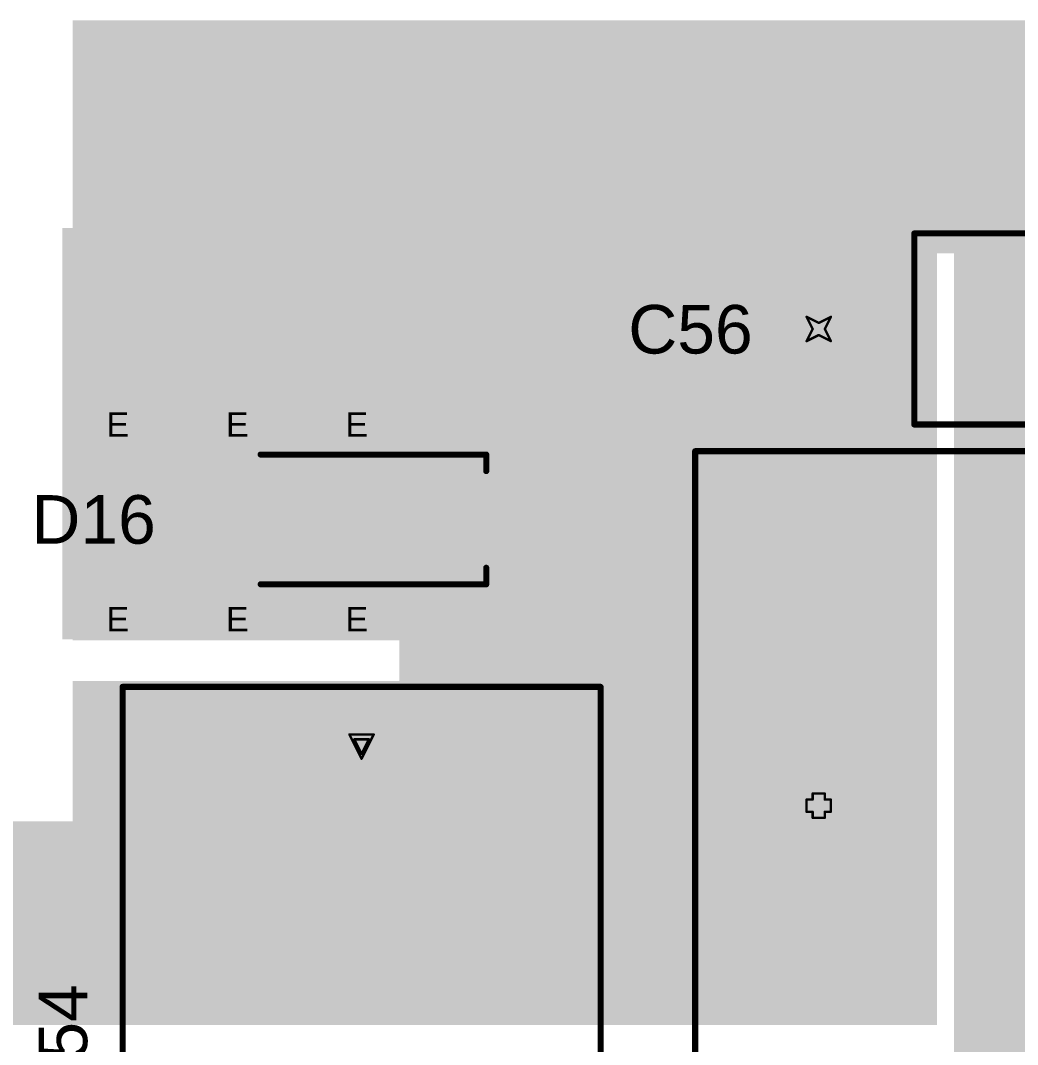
# Model space of a CAD drawing. Header units: inches. Extents: x 68 to 568, y 3 to 460.
# Drawn here: x 334.65 to 355.51, y 59.09 to 80.53 of the extents above; entities that cross this region are included whole.
import ezdxf

# ---------------------------------------------------------------- set-up
doc = ezdxf.new("R2010")
doc.units = ezdxf.units.IN
for name, color, linetype in [('Bottom Layer', 5, 'Continuous'), ('Bottom Solder', 6, 'Continuous'), ('Drill Drawing', 1, 'Continuous'), ('Layer 1', 16, 'Continuous'), ('Layer 2', 76, 'Continuous'), ('Multi-Layer', 9, 'Continuous'), ('Pad Holes', 156, 'Continuous'), ('Top Layer', 1, 'Continuous'), ('Top Overlay', 2, 'Continuous'), ('Top Paste', 8, 'Continuous'), ('Top Solder', 216, 'Continuous'), ('Via Holes', 16, 'Continuous')]:
    doc.layers.add(name, color=color, linetype=linetype)
doc.styles.add('Arial', font='', dxfattribs={"height": 0.2})
doc.styles.get('Arial').set_extended_font_data('Arial')

# ---------------------------------------------------------------- blocks, each defined once
blk = doc.blocks.new('DE1B3RA221KN4AN01F_31')
at = {"layer": 'Bottom Layer'}
blk.add_hatch(color=5, dxfattribs=at).paths.add_polyline_path([(-5.65, 0.65), (-4.35, 0.65), (-4.35, -0.65), (-5.65, -0.65)])
h = blk.add_hatch(color=5, dxfattribs=at)
edge = h.paths.add_edge_path()
edge.add_arc((5, 0), 0.65, 0, 360)
at = {"layer": 'Bottom Solder'}
blk.add_hatch(color=6, dxfattribs=at).paths.add_polyline_path([(-5.752, 0.752), (-4.248, 0.752), (-4.248, -0.752), (-5.752, -0.752)])
h = blk.add_hatch(color=6, dxfattribs=at)
edge = h.paths.add_edge_path()
edge.add_arc((5, 0), 0.752, 0, 360)
at = {"layer": 'Layer 1'}
blk.add_hatch(color=16, dxfattribs=at).paths.add_polyline_path([(-5.65, 0.65), (-4.35, 0.65), (-4.35, -0.65), (-5.65, -0.65)])
h = blk.add_hatch(color=16, dxfattribs=at)
edge = h.paths.add_edge_path()
edge.add_arc((5, 0), 0.65, 0, 360)
at = {"layer": 'Layer 2'}
blk.add_hatch(color=76, dxfattribs=at).paths.add_polyline_path([(-5.65, 0.65), (-4.35, 0.65), (-4.35, -0.65), (-5.65, -0.65)])
h = blk.add_hatch(color=76, dxfattribs=at)
edge = h.paths.add_edge_path()
edge.add_arc((5, 0), 0.65, 0, 360)
at = {"layer": 'Multi-Layer'}
blk.add_hatch(color=9, dxfattribs=at).paths.add_polyline_path([(-5.65, 0.65), (-4.35, 0.65), (-4.35, -0.65), (-5.65, -0.65)])
h = blk.add_hatch(color=9, dxfattribs=at)
edge = h.paths.add_edge_path()
edge.add_arc((5, 0), 0.65, 0, 360)
at = {"layer": 'Pad Holes'}
h = blk.add_hatch(color=7, dxfattribs=at)
edge = h.paths.add_edge_path()
edge.add_arc((-5, 0), 0.4, 0, 360)
h = blk.add_hatch(color=7, dxfattribs=at)
edge = h.paths.add_edge_path()
edge.add_arc((5, 0), 0.4, 0, 360)
at = {"layer": 'Top Layer'}
blk.add_hatch(color=1, dxfattribs=at).paths.add_polyline_path([(-5.65, 0.65), (-4.35, 0.65), (-4.35, -0.65), (-5.65, -0.65)])
h = blk.add_hatch(color=1, dxfattribs=at)
edge = h.paths.add_edge_path()
edge.add_arc((5, 0), 0.65, 0, 360)
at = {"layer": 'Top Solder'}
blk.add_hatch(color=216, dxfattribs=at).paths.add_polyline_path([(-5.752, 0.752), (-4.248, 0.752), (-4.248, -0.752), (-5.752, -0.752)])
h = blk.add_hatch(color=216, dxfattribs=at)
edge = h.paths.add_edge_path()
edge.add_arc((5, 0), 0.752, 0, 360)
at = {"layer": 'Top Overlay'}
for points in [[(-3, 2, 0.127, 0.127, 0), (3, 2, 0.127, 0.127, 0)], [(-3, -2, 0.127, 0.127, 0), (-3, 2, 0.127, 0.127, 0)], [(3, -2, 0.127, 0.127, 0), (3, 2, 0.127, 0.127, 0)], [(-3, -2, 0.127, 0.127, 0), (3, -2, 0.127, 0.127, 0)]]:
    blk.add_lwpolyline(points, format="xyseb", dxfattribs=at)
for points in [[(-3.032, 2, 0.0635, 0.0635, 1), (-2.968, 2, 0.0635, 0.0635, 1)], [(-3.032, 2, 0.0635, 0.0635, 1), (-2.968, 2, 0.0635, 0.0635, 1)], [(2.968, 2, 0.0635, 0.0635, 1), (3.032, 2, 0.0635, 0.0635, 1)], [(2.968, 2, 0.0635, 0.0635, 1), (3.032, 2, 0.0635, 0.0635, 1)], [(-3.032, -2, 0.0635, 0.0635, 1), (-2.968, -2, 0.0635, 0.0635, 1)], [(-3.032, -2, 0.0635, 0.0635, 1), (-2.968, -2, 0.0635, 0.0635, 1)], [(2.968, -2, 0.0635, 0.0635, 1), (3.032, -2, 0.0635, 0.0635, 1)], [(2.968, -2, 0.0635, 0.0635, 1), (3.032, -2, 0.0635, 0.0635, 1)]]:
    blk.add_lwpolyline(points, format="xyseb", close=True, dxfattribs=at)
blk = doc.blocks.new('890324024005_36')
at = {"layer": 'Bottom Layer'}
blk.add_hatch(color=5, dxfattribs=at).paths.add_polyline_path([(-7.15, 0.9), (-5.35, 0.9), (-5.35, -0.9), (-7.15, -0.9)])
h = blk.add_hatch(color=5, dxfattribs=at)
edge = h.paths.add_edge_path()
edge.add_arc((6.25, 0), 0.9, 0, 360)
at = {"layer": 'Bottom Solder'}
blk.add_hatch(color=6, dxfattribs=at).paths.add_polyline_path([(-7.252, 1.002), (-5.248, 1.002), (-5.248, -1.002), (-7.252, -1.002)])
h = blk.add_hatch(color=6, dxfattribs=at)
edge = h.paths.add_edge_path()
edge.add_arc((6.25, 0), 1.002, 0, 360)
at = {"layer": 'Layer 1'}
blk.add_hatch(color=16, dxfattribs=at).paths.add_polyline_path([(-7.15, 0.9), (-5.35, 0.9), (-5.35, -0.9), (-7.15, -0.9)])
h = blk.add_hatch(color=16, dxfattribs=at)
edge = h.paths.add_edge_path()
edge.add_arc((6.25, 0), 0.9, 0, 360)
at = {"layer": 'Layer 2'}
blk.add_hatch(color=76, dxfattribs=at).paths.add_polyline_path([(-7.15, 0.9), (-5.35, 0.9), (-5.35, -0.9), (-7.15, -0.9)])
h = blk.add_hatch(color=76, dxfattribs=at)
edge = h.paths.add_edge_path()
edge.add_arc((6.25, 0), 0.9, 0, 360)
at = {"layer": 'Multi-Layer'}
blk.add_hatch(color=9, dxfattribs=at).paths.add_polyline_path([(-7.15, 0.9), (-5.35, 0.9), (-5.35, -0.9), (-7.15, -0.9)])
h = blk.add_hatch(color=9, dxfattribs=at)
edge = h.paths.add_edge_path()
edge.add_arc((6.25, 0), 0.9, 0, 360)
at = {"layer": 'Pad Holes'}
h = blk.add_hatch(color=7, dxfattribs=at)
edge = h.paths.add_edge_path()
edge.add_arc((-6.25, 0), 0.46, 0, 360)
h = blk.add_hatch(color=7, dxfattribs=at)
edge = h.paths.add_edge_path()
edge.add_arc((6.25, 0), 0.46, 0, 360)
at = {"layer": 'Top Layer'}
blk.add_hatch(color=1, dxfattribs=at).paths.add_polyline_path([(-7.15, 0.9), (-5.35, 0.9), (-5.35, -0.9), (-7.15, -0.9)])
h = blk.add_hatch(color=1, dxfattribs=at)
edge = h.paths.add_edge_path()
edge.add_arc((6.25, 0), 0.9, 0, 360)
at = {"layer": 'Top Solder'}
blk.add_hatch(color=216, dxfattribs=at).paths.add_polyline_path([(-7.252, 1.002), (-5.248, 1.002), (-5.248, -1.002), (-7.252, -1.002)])
h = blk.add_hatch(color=216, dxfattribs=at)
edge = h.paths.add_edge_path()
edge.add_arc((6.25, 0), 1.002, 0, 360)
at = {"layer": 'Top Overlay'}
for points in [[(7.5, 5, 0.127, 0.127, 0), (-7.5, 5, 0.127, 0.127, 0)], [(-7.5, -5, 0.127, 0.127, 0), (-7.5, 5, 0.127, 0.127, 0)], [(7.5, -5, 0.127, 0.127, 0), (7.5, 5, 0.127, 0.127, 0)], [(7.5, -5, 0.127, 0.127, 0), (-7.5, -5, 0.127, 0.127, 0)]]:
    blk.add_lwpolyline(points, format="xyseb", dxfattribs=at)
for points in [[(-7.532, 5, 0.0635, 0.0635, 1), (-7.468, 5, 0.0635, 0.0635, 1)], [(-7.532, 5, 0.0635, 0.0635, 1), (-7.468, 5, 0.0635, 0.0635, 1)], [(7.468, 5, 0.0635, 0.0635, 1), (7.532, 5, 0.0635, 0.0635, 1)], [(7.468, 5, 0.0635, 0.0635, 1), (7.532, 5, 0.0635, 0.0635, 1)], [(-7.532, -5, 0.0635, 0.0635, 1), (-7.468, -5, 0.0635, 0.0635, 1)], [(-7.532, -5, 0.0635, 0.0635, 1), (-7.468, -5, 0.0635, 0.0635, 1)], [(7.468, -5, 0.0635, 0.0635, 1), (7.532, -5, 0.0635, 0.0635, 1)], [(7.468, -5, 0.0635, 0.0635, 1), (7.532, -5, 0.0635, 0.0635, 1)]]:
    blk.add_lwpolyline(points, format="xyseb", close=True, dxfattribs=at)
blk = doc.blocks.new('SMA_41')
at = {"layer": 'Top Layer'}
for points in [[(-3.25, 0.85), (-0.75, 0.85), (-0.75, -0.85), (-3.25, -0.85)], [(0.75, 0.85), (3.25, 0.85), (3.25, -0.85), (0.75, -0.85)]]:
    blk.add_hatch(color=1, dxfattribs=at).paths.add_polyline_path(points)
at = {"layer": 'Top Overlay'}
for points in [[(-4.445, -1.422), (-3.278, -1.422), (-3.278, 1.422), (-4.445, 1.422)], [(-3.3, 0.924), (-2.596, 0.924), (-2.596, 1.422), (-3.3, 1.422)], [(-3.3, -1.422), (-2.596, -1.422), (-2.596, -0.924), (-3.3, -0.924)]]:
    blk.add_hatch(color=2, dxfattribs=at).paths.add_polyline_path(points)
at = {"layer": 'Top Paste'}
for points in [[(-3.25, 0.85), (-0.75, 0.85), (-0.75, -0.85), (-3.25, -0.85)], [(0.75, 0.85), (3.25, 0.85), (3.25, -0.85), (0.75, -0.85)]]:
    blk.add_hatch(color=8, dxfattribs=at).paths.add_polyline_path(points)
at = {"layer": 'Top Solder'}
for points in [[(-3.352, 0.952), (-0.648, 0.952), (-0.648, -0.952), (-3.352, -0.952)], [(0.648, 0.952), (3.352, 0.952), (3.352, -0.952), (0.648, -0.952)]]:
    blk.add_hatch(color=216, dxfattribs=at).paths.add_polyline_path(points)
at = {"layer": 'Top Overlay'}
for points in [[(-2.658, 1.358, 0.127, 0.127, 0), (2.061, 1.358, 0.127, 0.127, 0)], [(2.061, 1.012, 0.127, 0.127, 0), (2.061, 1.358, 0.127, 0.127, 0)], [(2.061, -1.358, 0.127, 0.127, 0), (2.061, -1.012, 0.127, 0.127, 0)], [(-2.658, -1.358, 0.127, 0.127, 0), (2.061, -1.358, 0.127, 0.127, 0)]]:
    blk.add_lwpolyline(points, format="xyseb", dxfattribs=at)
for points in [[(-2.69, 1.358, 0.0635, 0.0635, 1), (-2.626, 1.358, 0.0635, 0.0635, 1)], [(2.029, 1.358, 0.0635, 0.0635, 1), (2.093, 1.358, 0.0635, 0.0635, 1)], [(2.029, 1.358, 0.0635, 0.0635, 1), (2.093, 1.358, 0.0635, 0.0635, 1)], [(2.029, 1.012, 0.0635, 0.0635, 1), (2.093, 1.012, 0.0635, 0.0635, 1)], [(2.029, -1.012, 0.0635, 0.0635, 1), (2.093, -1.012, 0.0635, 0.0635, 1)], [(-2.69, -1.358, 0.0635, 0.0635, 1), (-2.626, -1.358, 0.0635, 0.0635, 1)], [(2.029, -1.358, 0.0635, 0.0635, 1), (2.093, -1.358, 0.0635, 0.0635, 1)], [(2.029, -1.358, 0.0635, 0.0635, 1), (2.093, -1.358, 0.0635, 0.0635, 1)]]:
    blk.add_lwpolyline(points, format="xyseb", close=True, dxfattribs=at)
blk = doc.blocks.new('744824310_46')
at = {"layer": 'Bottom Layer'}
h = blk.add_hatch(color=5, dxfattribs=at)
edge = h.paths.add_edge_path()
edge.add_arc((-5, 6), 1.25, 0, 360)
h = blk.add_hatch(color=5, dxfattribs=at)
edge = h.paths.add_edge_path()
edge.add_arc((5, 6), 1.25, 0, 360)
h = blk.add_hatch(color=5, dxfattribs=at)
edge = h.paths.add_edge_path()
edge.add_arc((-5, -6), 1.25, 0, 360)
h = blk.add_hatch(color=5, dxfattribs=at)
edge = h.paths.add_edge_path()
edge.add_arc((5, -6), 1.25, 0, 360)
at = {"layer": 'Bottom Solder'}
h = blk.add_hatch(color=6, dxfattribs=at)
edge = h.paths.add_edge_path()
edge.add_arc((-5, 6), 1.3516, 0, 360)
h = blk.add_hatch(color=6, dxfattribs=at)
edge = h.paths.add_edge_path()
edge.add_arc((5, 6), 1.3516, 0, 360)
h = blk.add_hatch(color=6, dxfattribs=at)
edge = h.paths.add_edge_path()
edge.add_arc((-5, -6), 1.3516, 0, 360)
h = blk.add_hatch(color=6, dxfattribs=at)
edge = h.paths.add_edge_path()
edge.add_arc((5, -6), 1.3516, 0, 360)
at = {"layer": 'Layer 1'}
h = blk.add_hatch(color=16, dxfattribs=at)
edge = h.paths.add_edge_path()
edge.add_arc((-5, 6), 1.25, 0, 360)
h = blk.add_hatch(color=16, dxfattribs=at)
edge = h.paths.add_edge_path()
edge.add_arc((5, 6), 1.25, 0, 360)
h = blk.add_hatch(color=16, dxfattribs=at)
edge = h.paths.add_edge_path()
edge.add_arc((-5, -6), 1.25, 0, 360)
h = blk.add_hatch(color=16, dxfattribs=at)
edge = h.paths.add_edge_path()
edge.add_arc((5, -6), 1.25, 0, 360)
at = {"layer": 'Layer 2'}
h = blk.add_hatch(color=76, dxfattribs=at)
edge = h.paths.add_edge_path()
edge.add_arc((-5, 6), 1.25, 0, 360)
h = blk.add_hatch(color=76, dxfattribs=at)
edge = h.paths.add_edge_path()
edge.add_arc((5, 6), 1.25, 0, 360)
h = blk.add_hatch(color=76, dxfattribs=at)
edge = h.paths.add_edge_path()
edge.add_arc((-5, -6), 1.25, 0, 360)
h = blk.add_hatch(color=76, dxfattribs=at)
edge = h.paths.add_edge_path()
edge.add_arc((5, -6), 1.25, 0, 360)
at = {"layer": 'Multi-Layer'}
h = blk.add_hatch(color=9, dxfattribs=at)
edge = h.paths.add_edge_path()
edge.add_arc((-5, 6), 1.25, 0, 360)
h = blk.add_hatch(color=9, dxfattribs=at)
edge = h.paths.add_edge_path()
edge.add_arc((5, 6), 1.25, 0, 360)
h = blk.add_hatch(color=9, dxfattribs=at)
edge = h.paths.add_edge_path()
edge.add_arc((-5, -6), 1.25, 0, 360)
h = blk.add_hatch(color=9, dxfattribs=at)
edge = h.paths.add_edge_path()
edge.add_arc((5, -6), 1.25, 0, 360)
at = {"layer": 'Pad Holes'}
h = blk.add_hatch(color=7, dxfattribs=at)
edge = h.paths.add_edge_path()
edge.add_arc((-5, 6), 0.65, 0, 360)
h = blk.add_hatch(color=7, dxfattribs=at)
edge = h.paths.add_edge_path()
edge.add_arc((5, 6), 0.65, 0, 360)
h = blk.add_hatch(color=7, dxfattribs=at)
edge = h.paths.add_edge_path()
edge.add_arc((-5, -6), 0.65, 0, 360)
h = blk.add_hatch(color=7, dxfattribs=at)
edge = h.paths.add_edge_path()
edge.add_arc((5, -6), 0.65, 0, 360)
at = {"layer": 'Top Layer'}
h = blk.add_hatch(color=1, dxfattribs=at)
edge = h.paths.add_edge_path()
edge.add_arc((-5, 6), 1.25, 0, 360)
h = blk.add_hatch(color=1, dxfattribs=at)
edge = h.paths.add_edge_path()
edge.add_arc((5, 6), 1.25, 0, 360)
h = blk.add_hatch(color=1, dxfattribs=at)
edge = h.paths.add_edge_path()
edge.add_arc((-5, -6), 1.25, 0, 360)
h = blk.add_hatch(color=1, dxfattribs=at)
edge = h.paths.add_edge_path()
edge.add_arc((5, -6), 1.25, 0, 360)
at = {"layer": 'Top Solder'}
h = blk.add_hatch(color=216, dxfattribs=at)
edge = h.paths.add_edge_path()
edge.add_arc((-5, 6), 1.3516, 0, 360)
h = blk.add_hatch(color=216, dxfattribs=at)
edge = h.paths.add_edge_path()
edge.add_arc((5, 6), 1.3516, 0, 360)
h = blk.add_hatch(color=216, dxfattribs=at)
edge = h.paths.add_edge_path()
edge.add_arc((-5, -6), 1.3516, 0, 360)
h = blk.add_hatch(color=216, dxfattribs=at)
edge = h.paths.add_edge_path()
edge.add_arc((5, -6), 1.3516, 0, 360)
at = {"layer": 'Top Overlay'}
for points in [[(-12.446, 8.5852, 0.127, 0.127, 0), (-12.446, -8.5344, 0.127, 0.127, 0)], [(-12.446, 8.5852, 0.127, 0.127, 0), (12.4206, 8.5852, 0.127, 0.127, 0)], [(12.4206, 8.5852, 0.127, 0.127, 0), (12.4206, -8.5344, 0.127, 0.127, 0)], [(-12.446, -8.5344, 0.127, 0.127, 0), (12.4206, -8.5344, 0.127, 0.127, 0)]]:
    blk.add_lwpolyline(points, format="xyseb", dxfattribs=at)
for points in [[(-12.47775, 8.5852, 0.0635, 0.0635, 1), (-12.41425, 8.5852, 0.0635, 0.0635, 1)], [(-12.47775, 8.5852, 0.0635, 0.0635, 1), (-12.41425, 8.5852, 0.0635, 0.0635, 1)], [(12.38885, 8.5852, 0.0635, 0.0635, 1), (12.45235, 8.5852, 0.0635, 0.0635, 1)], [(12.38885, 8.5852, 0.0635, 0.0635, 1), (12.45235, 8.5852, 0.0635, 0.0635, 1)], [(-12.47775, -8.5344, 0.0635, 0.0635, 1), (-12.41425, -8.5344, 0.0635, 0.0635, 1)], [(-12.47775, -8.5344, 0.0635, 0.0635, 1), (-12.41425, -8.5344, 0.0635, 0.0635, 1)], [(12.38885, -8.5344, 0.0635, 0.0635, 1), (12.45235, -8.5344, 0.0635, 0.0635, 1)], [(12.38885, -8.5344, 0.0635, 0.0635, 1), (12.45235, -8.5344, 0.0635, 0.0635, 1)]]:
    blk.add_lwpolyline(points, format="xyseb", close=True, dxfattribs=at)
at = {"layer": 'Top Overlay', "style": 'Arial'}
blk.add_text('1', height=1, dxfattribs=at).set_placement((-7.0866, -6.5024))

msp = doc.modelspace()

# ---------------------------------------------------------------- hatches: boundary and pattern name
at = {"layer": 'Bottom Layer'}
for points in [[(359.791, 37.478), (335.737, 37.478), (335.737, 50.559), (343.713, 50.559), (343.713, 42.202), (354.178, 42.202), (354.178, 75.654), (343.713, 75.654), (343.713, 67.552), (335.737, 67.552), (335.737, 80.531), (359.791, 80.531)], [(353.085, 59.5), (329.463, 59.5), (329.463, 63.768), (335.737, 63.768), (335.737, 66.701), (345.846, 66.701), (345.846, 74.969), (353.085, 74.969)]]:
    msp.add_hatch(color=5, dxfattribs=at).paths.add_polyline_path(points)
h = msp.add_hatch(color=5, dxfattribs=at)
edge = h.paths.add_edge_path()
edge.add_arc((336.666, 72.124), 0.3, 0, 360)
h = msp.add_hatch(color=5, dxfattribs=at)
edge = h.paths.add_edge_path()
edge.add_arc((339.166, 72.124), 0.3, 0, 360)
h = msp.add_hatch(color=5, dxfattribs=at)
edge = h.paths.add_edge_path()
edge.add_arc((341.666, 72.124), 0.3, 0, 360)
h = msp.add_hatch(color=5, dxfattribs=at)
edge = h.paths.add_edge_path()
edge.add_arc((336.666, 68.048), 0.3, 0, 360)
h = msp.add_hatch(color=5, dxfattribs=at)
edge = h.paths.add_edge_path()
edge.add_arc((339.166, 68.048), 0.3, 0, 360)
h = msp.add_hatch(color=5, dxfattribs=at)
edge = h.paths.add_edge_path()
edge.add_arc((341.666, 68.048), 0.3, 0, 360)
at = {"layer": 'Bottom Solder'}
h = msp.add_hatch(color=6, dxfattribs=at)
edge = h.paths.add_edge_path()
edge.add_arc((336.666, 72.124), 0.402, 0, 360)
h = msp.add_hatch(color=6, dxfattribs=at)
edge = h.paths.add_edge_path()
edge.add_arc((339.166, 72.124), 0.402, 0, 360)
h = msp.add_hatch(color=6, dxfattribs=at)
edge = h.paths.add_edge_path()
edge.add_arc((341.666, 72.124), 0.402, 0, 360)
h = msp.add_hatch(color=6, dxfattribs=at)
edge = h.paths.add_edge_path()
edge.add_arc((336.666, 68.048), 0.402, 0, 360)
h = msp.add_hatch(color=6, dxfattribs=at)
edge = h.paths.add_edge_path()
edge.add_arc((339.166, 68.048), 0.402, 0, 360)
h = msp.add_hatch(color=6, dxfattribs=at)
edge = h.paths.add_edge_path()
edge.add_arc((341.666, 68.048), 0.402, 0, 360)
at = {"layer": 'Layer 1'}
h = msp.add_hatch(color=16, dxfattribs=at)
edge = h.paths.add_edge_path()
edge.add_arc((336.666, 72.124), 0.3, 0, 360)
h = msp.add_hatch(color=16, dxfattribs=at)
edge = h.paths.add_edge_path()
edge.add_arc((339.166, 72.124), 0.3, 0, 360)
h = msp.add_hatch(color=16, dxfattribs=at)
edge = h.paths.add_edge_path()
edge.add_arc((341.666, 72.124), 0.3, 0, 360)
h = msp.add_hatch(color=16, dxfattribs=at)
edge = h.paths.add_edge_path()
edge.add_arc((336.666, 68.048), 0.3, 0, 360)
h = msp.add_hatch(color=16, dxfattribs=at)
edge = h.paths.add_edge_path()
edge.add_arc((339.166, 68.048), 0.3, 0, 360)
h = msp.add_hatch(color=16, dxfattribs=at)
edge = h.paths.add_edge_path()
edge.add_arc((341.666, 68.048), 0.3, 0, 360)
at = {"layer": 'Layer 2'}
h = msp.add_hatch(color=76, dxfattribs=at)
edge = h.paths.add_edge_path()
edge.add_arc((336.666, 72.124), 0.3, 0, 360)
h = msp.add_hatch(color=76, dxfattribs=at)
edge = h.paths.add_edge_path()
edge.add_arc((339.166, 72.124), 0.3, 0, 360)
h = msp.add_hatch(color=76, dxfattribs=at)
edge = h.paths.add_edge_path()
edge.add_arc((341.666, 72.124), 0.3, 0, 360)
h = msp.add_hatch(color=76, dxfattribs=at)
edge = h.paths.add_edge_path()
edge.add_arc((336.666, 68.048), 0.3, 0, 360)
h = msp.add_hatch(color=76, dxfattribs=at)
edge = h.paths.add_edge_path()
edge.add_arc((339.166, 68.048), 0.3, 0, 360)
h = msp.add_hatch(color=76, dxfattribs=at)
edge = h.paths.add_edge_path()
edge.add_arc((341.666, 68.048), 0.3, 0, 360)
at = {"layer": 'Top Layer'}
for points in [[(335.519, 67.577), (342.123, 67.577), (342.123, 76.188), (335.519, 76.188)], [(342.57, 59.5), (353.822, 59.5), (353.822, 76.188), (342.57, 76.188)], [(336.753, 59.5), (353.822, 59.5), (353.822, 66.562), (336.753, 66.562)], [(329.514, 59.5), (353.822, 59.5), (353.822, 63.768), (329.514, 63.768)]]:
    msp.add_hatch(color=1, dxfattribs=at).paths.add_polyline_path(points)
h = msp.add_hatch(color=1, dxfattribs=at)
edge = h.paths.add_edge_path()
edge.add_arc((336.666, 72.124), 0.3, 0, 360)
h = msp.add_hatch(color=1, dxfattribs=at)
edge = h.paths.add_edge_path()
edge.add_arc((339.166, 72.124), 0.3, 0, 360)
h = msp.add_hatch(color=1, dxfattribs=at)
edge = h.paths.add_edge_path()
edge.add_arc((341.666, 72.124), 0.3, 0, 360)
h = msp.add_hatch(color=1, dxfattribs=at)
edge = h.paths.add_edge_path()
edge.add_arc((336.666, 68.048), 0.3, 0, 360)
h = msp.add_hatch(color=1, dxfattribs=at)
edge = h.paths.add_edge_path()
edge.add_arc((339.166, 68.048), 0.3, 0, 360)
h = msp.add_hatch(color=1, dxfattribs=at)
edge = h.paths.add_edge_path()
edge.add_arc((341.666, 68.048), 0.3, 0, 360)
at = {"layer": 'Top Solder'}
h = msp.add_hatch(color=216, dxfattribs=at)
edge = h.paths.add_edge_path()
edge.add_arc((336.666, 72.124), 0.402, 0, 360)
h = msp.add_hatch(color=216, dxfattribs=at)
edge = h.paths.add_edge_path()
edge.add_arc((339.166, 72.124), 0.402, 0, 360)
h = msp.add_hatch(color=216, dxfattribs=at)
edge = h.paths.add_edge_path()
edge.add_arc((341.666, 72.124), 0.402, 0, 360)
h = msp.add_hatch(color=216, dxfattribs=at)
edge = h.paths.add_edge_path()
edge.add_arc((336.666, 68.048), 0.402, 0, 360)
h = msp.add_hatch(color=216, dxfattribs=at)
edge = h.paths.add_edge_path()
edge.add_arc((339.166, 68.048), 0.402, 0, 360)
h = msp.add_hatch(color=216, dxfattribs=at)
edge = h.paths.add_edge_path()
edge.add_arc((341.666, 68.048), 0.402, 0, 360)
at = {"layer": 'Via Holes'}
h = msp.add_hatch(color=7, dxfattribs=at)
edge = h.paths.add_edge_path()
edge.add_arc((336.666, 72.124), 0.15, 0, 360)
h = msp.add_hatch(color=7, dxfattribs=at)
edge = h.paths.add_edge_path()
edge.add_arc((339.166, 72.124), 0.15, 0, 360)
h = msp.add_hatch(color=7, dxfattribs=at)
edge = h.paths.add_edge_path()
edge.add_arc((341.666, 72.124), 0.15, 0, 360)
h = msp.add_hatch(color=7, dxfattribs=at)
edge = h.paths.add_edge_path()
edge.add_arc((336.666, 68.048), 0.15, 0, 360)
h = msp.add_hatch(color=7, dxfattribs=at)
edge = h.paths.add_edge_path()
edge.add_arc((339.166, 68.048), 0.15, 0, 360)
h = msp.add_hatch(color=7, dxfattribs=at)
edge = h.paths.add_edge_path()
edge.add_arc((341.666, 68.048), 0.15, 0, 360)

# ---------------------------------------------------------------- linework, layer by layer
at = {"layer": 'Drill Drawing'}
for points in [[(351.093, 74.327, 0.0508, 0.0508, 0), (351.347, 74.2, 0.0508, 0.0508, 0)], [(351.093, 74.327, 0.0508, 0.0508, 0), (351.22, 74.073, 0.0508, 0.0508, 0)], [(351.347, 74.2, 0.0508, 0.0508, 0), (351.601, 74.327, 0.0508, 0.0508, 0)], [(351.474, 74.073, 0.0508, 0.0508, 0), (351.601, 74.327, 0.0508, 0.0508, 0)], [(351.093, 73.819, 0.0508, 0.0508, 0), (351.22, 74.073, 0.0508, 0.0508, 0)], [(351.093, 73.819, 0.0508, 0.0508, 0), (351.347, 73.946, 0.0508, 0.0508, 0)], [(351.347, 73.946, 0.0508, 0.0508, 0), (351.601, 73.819, 0.0508, 0.0508, 0)], [(351.474, 74.073, 0.0508, 0.0508, 0), (351.601, 73.819, 0.0508, 0.0508, 0)], [(341.528, 65.585, 0.0508, 0.0508, 0), (342.036, 65.585, 0.0508, 0.0508, 0)], [(341.528, 65.585, 0.0508, 0.0508, 0), (341.782, 65.077, 0.0508, 0.0508, 0)], [(341.782, 65.077, 0.0508, 0.0508, 0), (342.036, 65.585, 0.0508, 0.0508, 0)], [(341.63, 65.483, 0.0508, 0.0508, 0), (341.935, 65.483, 0.0508, 0.0508, 0)], [(341.63, 65.483, 0.0508, 0.0508, 0), (341.782, 65.179, 0.0508, 0.0508, 0)], [(341.782, 65.179, 0.0508, 0.0508, 0), (341.935, 65.483, 0.0508, 0.0508, 0)], [(351.22, 64.221, 0.0508, 0.0508, 0), (351.22, 64.348, 0.0508, 0.0508, 0)], [(351.22, 64.348, 0.0508, 0.0508, 0), (351.474, 64.348, 0.0508, 0.0508, 0)], [(351.474, 64.221, 0.0508, 0.0508, 0), (351.474, 64.348, 0.0508, 0.0508, 0)], [(351.093, 63.967, 0.0508, 0.0508, 0), (351.093, 64.221, 0.0508, 0.0508, 0)], [(351.093, 64.221, 0.0508, 0.0508, 0), (351.22, 64.221, 0.0508, 0.0508, 0)], [(351.474, 64.221, 0.0508, 0.0508, 0), (351.601, 64.221, 0.0508, 0.0508, 0)], [(351.601, 63.967, 0.0508, 0.0508, 0), (351.601, 64.221, 0.0508, 0.0508, 0)], [(351.093, 63.967, 0.0508, 0.0508, 0), (351.22, 63.967, 0.0508, 0.0508, 0)], [(351.22, 63.84, 0.0508, 0.0508, 0), (351.22, 63.967, 0.0508, 0.0508, 0)], [(351.474, 63.967, 0.0508, 0.0508, 0), (351.601, 63.967, 0.0508, 0.0508, 0)], [(351.474, 63.84, 0.0508, 0.0508, 0), (351.474, 63.967, 0.0508, 0.0508, 0)], [(351.22, 63.84, 0.0508, 0.0508, 0), (351.474, 63.84, 0.0508, 0.0508, 0)]]:
    msp.add_lwpolyline(points, format="xyseb", dxfattribs=at)
for points in [[(351.08, 74.327, 0.0254, 0.0254, 1), (351.105, 74.327, 0.0254, 0.0254, 1)], [(351.08, 74.327, 0.0254, 0.0254, 1), (351.105, 74.327, 0.0254, 0.0254, 1)], [(351.334, 74.2, 0.0254, 0.0254, 1), (351.359, 74.2, 0.0254, 0.0254, 1)], [(351.334, 74.2, 0.0254, 0.0254, 1), (351.359, 74.2, 0.0254, 0.0254, 1)], [(351.588, 74.327, 0.0254, 0.0254, 1), (351.613, 74.327, 0.0254, 0.0254, 1)], [(351.588, 74.327, 0.0254, 0.0254, 1), (351.613, 74.327, 0.0254, 0.0254, 1)], [(351.207, 74.073, 0.0254, 0.0254, 1), (351.232, 74.073, 0.0254, 0.0254, 1)], [(351.207, 74.073, 0.0254, 0.0254, 1), (351.232, 74.073, 0.0254, 0.0254, 1)], [(351.334, 73.946, 0.0254, 0.0254, 1), (351.359, 73.946, 0.0254, 0.0254, 1)], [(351.334, 73.946, 0.0254, 0.0254, 1), (351.359, 73.946, 0.0254, 0.0254, 1)], [(351.461, 74.073, 0.0254, 0.0254, 1), (351.486, 74.073, 0.0254, 0.0254, 1)], [(351.461, 74.073, 0.0254, 0.0254, 1), (351.486, 74.073, 0.0254, 0.0254, 1)], [(351.08, 73.819, 0.0254, 0.0254, 1), (351.105, 73.819, 0.0254, 0.0254, 1)], [(351.08, 73.819, 0.0254, 0.0254, 1), (351.105, 73.819, 0.0254, 0.0254, 1)], [(351.588, 73.819, 0.0254, 0.0254, 1), (351.613, 73.819, 0.0254, 0.0254, 1)], [(351.588, 73.819, 0.0254, 0.0254, 1), (351.613, 73.819, 0.0254, 0.0254, 1)], [(341.515, 65.585, 0.0254, 0.0254, 1), (341.541, 65.585, 0.0254, 0.0254, 1)], [(341.515, 65.585, 0.0254, 0.0254, 1), (341.541, 65.585, 0.0254, 0.0254, 1)], [(342.023, 65.585, 0.0254, 0.0254, 1), (342.049, 65.585, 0.0254, 0.0254, 1)], [(342.023, 65.585, 0.0254, 0.0254, 1), (342.049, 65.585, 0.0254, 0.0254, 1)], [(341.617, 65.483, 0.0254, 0.0254, 1), (341.642, 65.483, 0.0254, 0.0254, 1)], [(341.617, 65.483, 0.0254, 0.0254, 1), (341.642, 65.483, 0.0254, 0.0254, 1)], [(341.922, 65.483, 0.0254, 0.0254, 1), (341.947, 65.483, 0.0254, 0.0254, 1)], [(341.922, 65.483, 0.0254, 0.0254, 1), (341.947, 65.483, 0.0254, 0.0254, 1)], [(341.769, 65.179, 0.0254, 0.0254, 1), (341.795, 65.179, 0.0254, 0.0254, 1)], [(341.769, 65.179, 0.0254, 0.0254, 1), (341.795, 65.179, 0.0254, 0.0254, 1)], [(341.769, 65.077, 0.0254, 0.0254, 1), (341.795, 65.077, 0.0254, 0.0254, 1)], [(341.769, 65.077, 0.0254, 0.0254, 1), (341.795, 65.077, 0.0254, 0.0254, 1)], [(351.207, 64.348, 0.0254, 0.0254, 1), (351.232, 64.348, 0.0254, 0.0254, 1)], [(351.207, 64.348, 0.0254, 0.0254, 1), (351.232, 64.348, 0.0254, 0.0254, 1)], [(351.461, 64.348, 0.0254, 0.0254, 1), (351.486, 64.348, 0.0254, 0.0254, 1)], [(351.461, 64.348, 0.0254, 0.0254, 1), (351.486, 64.348, 0.0254, 0.0254, 1)], [(351.08, 64.221, 0.0254, 0.0254, 1), (351.105, 64.221, 0.0254, 0.0254, 1)], [(351.08, 64.221, 0.0254, 0.0254, 1), (351.105, 64.221, 0.0254, 0.0254, 1)], [(351.207, 64.221, 0.0254, 0.0254, 1), (351.232, 64.221, 0.0254, 0.0254, 1)], [(351.207, 64.221, 0.0254, 0.0254, 1), (351.232, 64.221, 0.0254, 0.0254, 1)], [(351.461, 64.221, 0.0254, 0.0254, 1), (351.486, 64.221, 0.0254, 0.0254, 1)], [(351.461, 64.221, 0.0254, 0.0254, 1), (351.486, 64.221, 0.0254, 0.0254, 1)], [(351.588, 64.221, 0.0254, 0.0254, 1), (351.613, 64.221, 0.0254, 0.0254, 1)], [(351.588, 64.221, 0.0254, 0.0254, 1), (351.613, 64.221, 0.0254, 0.0254, 1)], [(351.08, 63.967, 0.0254, 0.0254, 1), (351.105, 63.967, 0.0254, 0.0254, 1)], [(351.08, 63.967, 0.0254, 0.0254, 1), (351.105, 63.967, 0.0254, 0.0254, 1)], [(351.207, 63.967, 0.0254, 0.0254, 1), (351.232, 63.967, 0.0254, 0.0254, 1)], [(351.207, 63.967, 0.0254, 0.0254, 1), (351.232, 63.967, 0.0254, 0.0254, 1)], [(351.461, 63.967, 0.0254, 0.0254, 1), (351.486, 63.967, 0.0254, 0.0254, 1)], [(351.461, 63.967, 0.0254, 0.0254, 1), (351.486, 63.967, 0.0254, 0.0254, 1)], [(351.588, 63.967, 0.0254, 0.0254, 1), (351.613, 63.967, 0.0254, 0.0254, 1)], [(351.588, 63.967, 0.0254, 0.0254, 1), (351.613, 63.967, 0.0254, 0.0254, 1)], [(351.207, 63.84, 0.0254, 0.0254, 1), (351.232, 63.84, 0.0254, 0.0254, 1)], [(351.207, 63.84, 0.0254, 0.0254, 1), (351.232, 63.84, 0.0254, 0.0254, 1)], [(351.461, 63.84, 0.0254, 0.0254, 1), (351.486, 63.84, 0.0254, 0.0254, 1)], [(351.461, 63.84, 0.0254, 0.0254, 1), (351.486, 63.84, 0.0254, 0.0254, 1)]]:
    msp.add_lwpolyline(points, format="xyseb", close=True, dxfattribs=at)

# ---------------------------------------------------------------- block references
for name, p in [('DE1B3RA221KN4AN01F_31', (356.347, 74.073)), ('SMA_41', (342.329, 70.086))]:
    msp.add_blockref(name, p)
for name, p, rotation in [('744824310_46', (357.347, 59.094), 90), ('890324024005_36', (341.782, 59.081), 270)]:
    msp.add_blockref(name, p, dxfattribs=dict(rotation=rotation))

# ---------------------------------------------------------------- texts
at = {"layer": 'Drill Drawing', "style": 'Arial'}
for p in [(336.446, 71.819), (338.946, 71.819), (341.446, 71.819), (336.446, 67.743), (338.946, 67.743), (341.446, 67.743)]:
    msp.add_text('E', height=0.508, dxfattribs=at).set_placement(p)
at = {"layer": 'Top Overlay', "style": 'Arial'}
for s, p in [('C56', (347.362, 73.559)), ('D16', (334.874, 69.578))]:
    msp.add_text(s, height=1.016, dxfattribs=at).set_placement(p)
msp.add_text('C54', height=1.016, rotation=90, dxfattribs=at).set_placement((336.042, 57.752))

doc.saveas('drawing.dxf')
